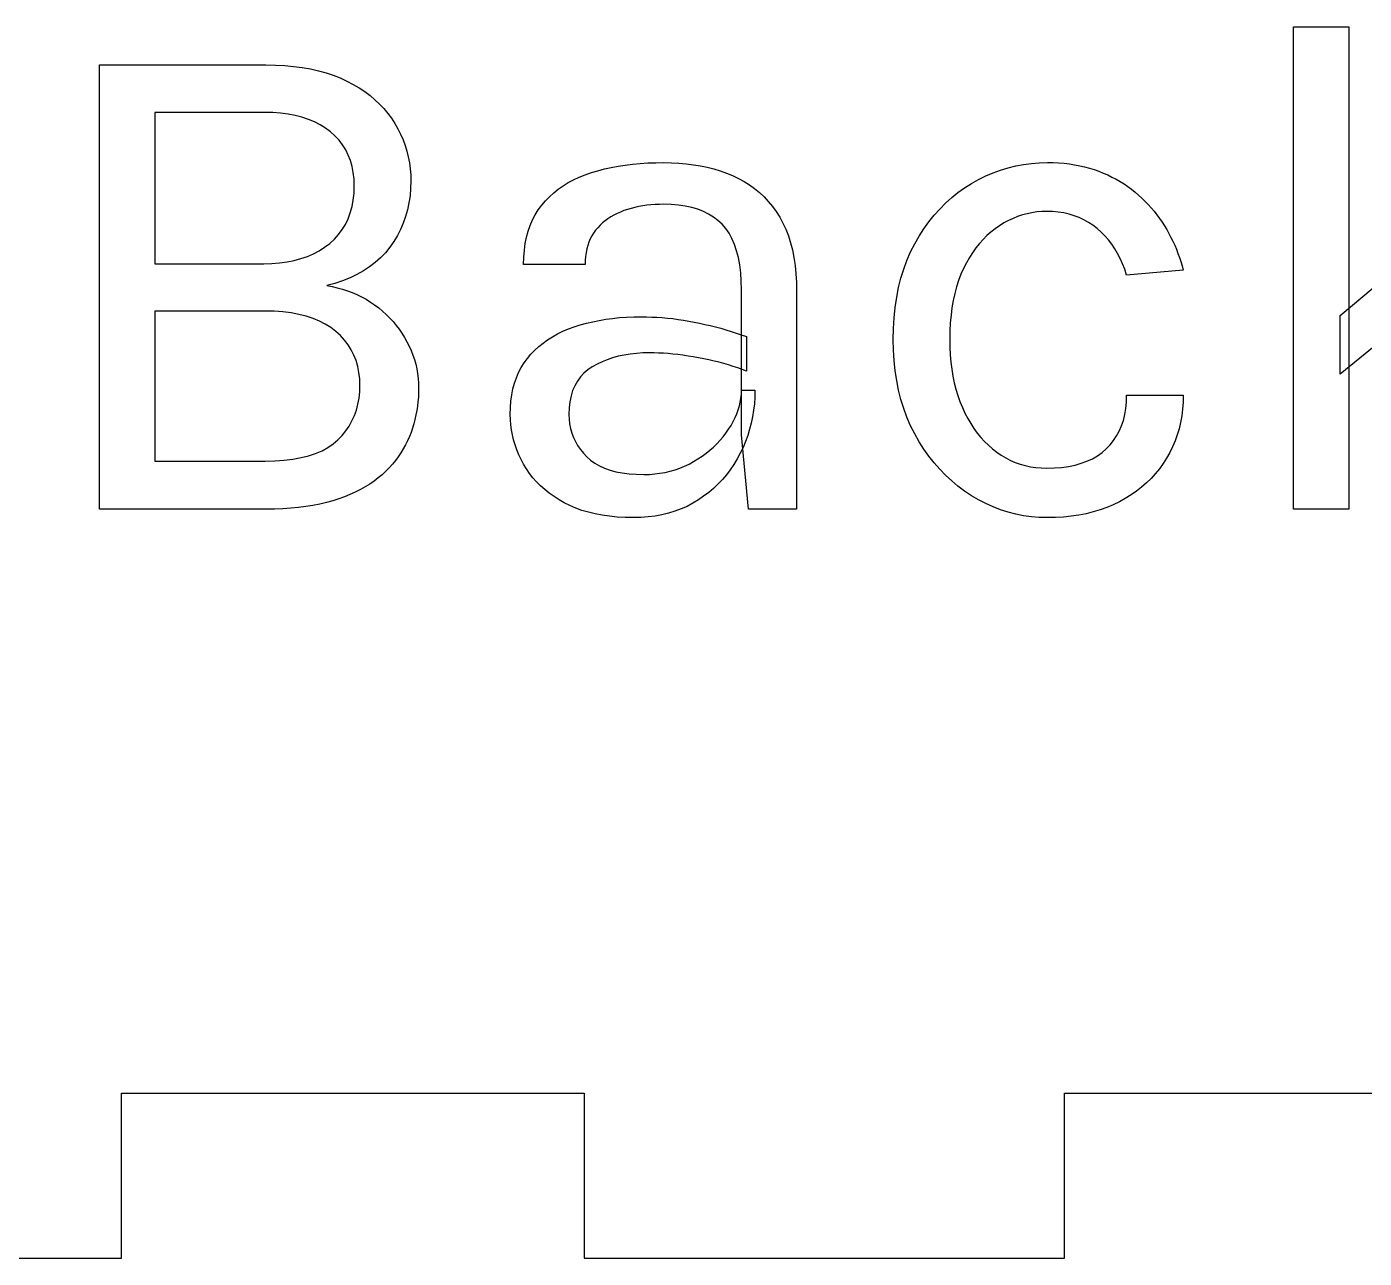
# Model space of a CAD drawing. Header units: millimetres. Extents: x 0 to 281, y 0 to 211.
# Drawn here: x 193.87 to 216.56, y 109.6 to 130.49 of the extents above; entities that cross this region are included whole.
import ezdxf

# ---------------------------------------------------------------- set-up
doc = ezdxf.new("R2010")
doc.units = ezdxf.units.MM
doc.layers.add('CUT', color=1, linetype='Continuous')
doc.layers.add('ENGRAVE', color=5, linetype='Continuous')

msp = doc.modelspace()

# ---------------------------------------------------------------- linework, layer by layer
at = {"layer": 'CUT'}
for p, q in [((195.475, 109.6), (195.475, 112.4)), ((195.475, 112.4), (203.325, 112.4)), ((203.325, 112.4), (203.325, 109.6)), ((211.475, 109.6), (211.475, 112.4)), ((211.475, 112.4), (219.325, 112.4)), ((187.325, 109.6), (195.475, 109.6)), ((203.325, 109.6), (211.475, 109.6))]:
    msp.add_line(p, q, dxfattribs=at)
at = {"layer": 'ENGRAVE'}
for p, q in [((215.359, 122.308), (215.359, 130.492)), ((215.359, 130.492), (216.295, 130.492)), ((216.295, 130.492), (216.295, 122.308)), ((195.103, 122.308), (195.103, 129.844)), ((195.103, 129.844), (197.923, 129.844)), ((197.923, 129.844), (198.086, 129.841)), ((198.086, 129.841), (198.243, 129.833)), ((198.243, 129.833), (198.394, 129.819)), ((198.394, 129.819), (198.54, 129.8)), ((198.54, 129.8), (198.68, 129.776)), ((198.68, 129.776), (198.815, 129.746)), ((198.815, 129.746), (198.944, 129.71)), ((198.944, 129.71), (199.067, 129.669)), ((199.067, 129.669), (199.185, 129.623)), ((199.185, 129.623), (199.297, 129.571)), ((199.297, 129.571), (199.403, 129.515)), ((199.403, 129.515), (199.504, 129.455)), ((199.504, 129.455), (199.6, 129.392)), ((199.6, 129.392), (199.69, 129.325)), ((199.69, 129.325), (199.774, 129.254)), ((199.774, 129.254), (199.853, 129.181)), ((199.853, 129.181), (199.926, 129.104)), ((197.899, 129.04), (196.039, 129.04)), ((196.039, 129.04), (196.039, 126.472)), ((198.039, 129.037), (197.899, 129.04)), ((197.899, 129.04), (197.899, 129.04)), ((197.899, 129.04), (197.899, 129.04)), ((198.172, 129.027), (198.039, 129.037)), ((198.3, 129.01), (198.172, 129.027)), ((198.421, 128.987), (198.3, 129.01)), ((198.536, 128.957), (198.421, 128.987)), ((198.645, 128.921), (198.536, 128.957)), ((198.747, 128.878), (198.645, 128.921)), ((199.926, 129.104), (199.994, 129.023)), ((199.994, 129.023), (200.056, 128.939)), ((200.056, 128.939), (200.113, 128.851)), ((198.844, 128.829), (198.747, 128.878)), ((198.934, 128.773), (198.844, 128.829)), ((199.018, 128.71), (198.934, 128.773)), ((199.095, 128.641), (199.018, 128.71)), ((200.113, 128.851), (200.164, 128.761)), ((200.164, 128.761), (200.21, 128.669)), ((199.164, 128.568), (199.095, 128.641)), ((199.225, 128.489), (199.164, 128.568)), ((199.277, 128.405), (199.225, 128.489)), ((200.21, 128.669), (200.251, 128.576)), ((200.251, 128.576), (200.286, 128.48)), ((200.286, 128.48), (200.316, 128.384)), ((199.322, 128.315), (199.277, 128.405)), ((199.358, 128.221), (199.322, 128.315)), ((199.387, 128.122), (199.358, 128.221)), ((200.316, 128.384), (200.34, 128.285)), ((200.34, 128.285), (200.359, 128.186)), ((199.407, 128.017), (199.387, 128.122)), ((199.419, 127.907), (199.407, 128.017)), ((200.359, 128.186), (200.372, 128.084)), ((200.372, 128.084), (200.38, 127.981)), ((203.341, 127.981), (203.446, 128.017)), ((203.446, 128.017), (203.555, 128.049)), ((203.555, 128.049), (203.667, 128.079)), ((203.667, 128.079), (203.782, 128.104)), ((203.782, 128.104), (203.9, 128.126)), ((203.9, 128.126), (204.021, 128.145)), ((204.021, 128.145), (204.145, 128.161)), ((204.145, 128.161), (204.273, 128.173)), ((204.273, 128.173), (204.403, 128.181)), ((204.403, 128.181), (204.537, 128.186)), ((204.537, 128.186), (204.673, 128.188)), ((204.673, 128.188), (204.673, 128.188)), ((204.673, 128.188), (204.804, 128.186)), ((204.804, 128.186), (204.931, 128.179)), ((204.931, 128.179), (205.055, 128.168)), ((205.055, 128.168), (205.177, 128.152)), ((205.177, 128.152), (205.295, 128.132)), ((205.295, 128.132), (205.411, 128.108)), ((205.411, 128.108), (205.524, 128.079)), ((205.524, 128.079), (205.633, 128.046)), ((205.633, 128.046), (205.739, 128.008)), ((205.739, 128.008), (205.843, 127.966)), ((210.139, 127.961), (210.263, 128.015)), ((210.263, 128.015), (210.388, 128.061)), ((210.388, 128.061), (210.516, 128.099)), ((210.516, 128.099), (210.646, 128.131)), ((210.646, 128.131), (210.777, 128.156)), ((210.777, 128.156), (210.911, 128.174)), ((210.911, 128.174), (211.046, 128.184)), ((211.046, 128.184), (211.183, 128.188)), ((211.183, 128.188), (211.183, 128.188)), ((211.183, 128.188), (211.279, 128.187)), ((211.279, 128.187), (211.373, 128.182)), ((211.373, 128.182), (211.466, 128.175)), ((211.466, 128.175), (211.556, 128.164)), ((211.556, 128.164), (211.644, 128.151)), ((211.644, 128.151), (211.731, 128.135)), ((211.731, 128.135), (211.815, 128.116)), ((211.815, 128.116), (211.897, 128.094)), ((211.897, 128.094), (211.978, 128.069)), ((211.978, 128.069), (212.056, 128.041)), ((212.056, 128.041), (212.132, 128.01)), ((212.132, 128.01), (212.207, 127.978)), ((216.151, 125.596), (219.079, 128.044)), ((220.387, 128.044), (216.151, 124.6)), ((199.423, 127.792), (199.419, 127.907)), ((199.419, 127.669), (199.423, 127.792)), ((199.423, 127.792), (199.423, 127.792)), ((200.383, 127.876), (200.379, 127.748)), ((200.38, 127.981), (200.383, 127.876)), ((200.383, 127.876), (200.383, 127.876)), ((202.885, 127.736), (202.967, 127.793)), ((202.967, 127.793), (203.053, 127.847)), ((203.053, 127.847), (203.145, 127.895)), ((203.145, 127.895), (203.24, 127.94)), ((203.24, 127.94), (203.341, 127.981)), ((205.843, 127.966), (205.943, 127.919)), ((205.943, 127.919), (206.038, 127.867)), ((206.038, 127.867), (206.129, 127.809)), ((206.129, 127.809), (206.215, 127.747)), ((209.779, 127.76), (209.896, 127.834)), ((209.896, 127.834), (210.016, 127.901)), ((210.016, 127.901), (210.139, 127.961)), ((212.207, 127.978), (212.279, 127.943)), ((212.279, 127.943), (212.35, 127.906)), ((212.35, 127.906), (212.418, 127.866)), ((212.418, 127.866), (212.485, 127.825)), ((212.485, 127.825), (212.549, 127.781)), ((212.549, 127.781), (212.612, 127.735)), ((199.385, 127.44), (199.406, 127.551)), ((199.406, 127.551), (199.419, 127.669)), ((200.369, 127.624), (200.351, 127.503)), ((200.379, 127.748), (200.369, 127.624)), ((202.603, 127.465), (202.667, 127.539)), ((202.667, 127.539), (202.735, 127.609)), ((202.735, 127.609), (202.807, 127.675)), ((202.807, 127.675), (202.885, 127.736)), ((206.215, 127.747), (206.298, 127.679)), ((206.298, 127.679), (206.375, 127.606)), ((206.375, 127.606), (206.448, 127.527)), ((209.455, 127.5), (209.559, 127.593)), ((209.559, 127.593), (209.666, 127.68)), ((209.666, 127.68), (209.779, 127.76)), ((212.612, 127.735), (212.672, 127.686)), ((212.672, 127.686), (212.731, 127.636)), ((212.731, 127.636), (212.788, 127.584)), ((212.788, 127.584), (212.842, 127.53)), ((199.319, 127.233), (199.356, 127.334)), ((199.356, 127.334), (199.385, 127.44)), ((200.326, 127.385), (200.294, 127.271)), ((200.351, 127.503), (200.326, 127.385)), ((202.493, 127.303), (202.545, 127.386)), ((202.545, 127.386), (202.603, 127.465)), ((203.882, 127.324), (203.828, 127.297)), ((203.939, 127.349), (203.882, 127.324)), ((203.998, 127.372), (203.939, 127.349)), ((204.059, 127.393), (203.998, 127.372)), ((204.122, 127.411), (204.059, 127.393)), ((204.186, 127.427), (204.122, 127.411)), ((204.251, 127.441), (204.186, 127.427)), ((204.318, 127.453), (204.251, 127.441)), ((204.386, 127.463), (204.318, 127.453)), ((204.456, 127.47), (204.386, 127.463)), ((204.527, 127.476), (204.456, 127.47)), ((204.599, 127.479), (204.527, 127.476)), ((204.673, 127.48), (204.599, 127.479)), ((204.802, 127.477), (204.673, 127.48)), ((204.673, 127.48), (204.673, 127.48)), ((204.924, 127.466), (204.802, 127.477)), ((205.039, 127.449), (204.924, 127.466)), ((205.148, 127.426), (205.039, 127.449)), ((205.251, 127.395), (205.148, 127.426)), ((205.346, 127.358), (205.251, 127.395)), ((205.435, 127.314), (205.346, 127.358)), ((205.518, 127.263), (205.435, 127.314)), ((206.448, 127.527), (206.517, 127.444)), ((206.517, 127.444), (206.581, 127.355)), ((206.581, 127.355), (206.641, 127.261)), ((209.263, 127.295), (209.357, 127.4)), ((209.357, 127.4), (209.455, 127.5)), ((210.838, 127.321), (210.758, 127.299)), ((210.92, 127.338), (210.838, 127.321)), ((211.003, 127.35), (210.92, 127.338)), ((211.086, 127.358), (211.003, 127.35)), ((211.171, 127.36), (211.086, 127.358)), ((211.27, 127.357), (211.171, 127.36)), ((211.171, 127.36), (211.171, 127.36)), ((211.366, 127.348), (211.27, 127.357)), ((211.46, 127.334), (211.366, 127.348)), ((211.55, 127.313), (211.46, 127.334)), ((211.637, 127.287), (211.55, 127.313)), ((212.842, 127.53), (212.895, 127.475)), ((212.895, 127.475), (212.946, 127.419)), ((212.946, 127.419), (212.994, 127.361)), ((212.994, 127.361), (213.041, 127.302)), ((199.219, 127.05), (199.273, 127.139)), ((199.273, 127.139), (199.319, 127.233)), ((200.254, 127.16), (200.208, 127.053)), ((200.294, 127.271), (200.254, 127.16)), ((202.374, 127.023), (202.407, 127.121)), ((202.407, 127.121), (202.447, 127.215)), ((202.447, 127.215), (202.493, 127.303)), ((203.555, 127.083), (203.518, 127.039)), ((203.594, 127.124), (203.555, 127.083)), ((203.636, 127.163), (203.594, 127.124)), ((203.68, 127.2), (203.636, 127.163)), ((203.727, 127.235), (203.68, 127.2)), ((203.776, 127.267), (203.727, 127.235)), ((203.828, 127.297), (203.776, 127.267)), ((205.594, 127.205), (205.518, 127.263)), ((205.663, 127.141), (205.594, 127.205)), ((205.726, 127.069), (205.663, 127.141)), ((206.641, 127.261), (206.696, 127.161)), ((206.696, 127.161), (206.745, 127.056)), ((209.089, 127.064), (209.173, 127.183)), ((209.173, 127.183), (209.263, 127.295)), ((210.37, 127.117), (210.296, 127.066)), ((210.446, 127.163), (210.37, 127.117)), ((210.522, 127.204), (210.446, 127.163)), ((210.6, 127.241), (210.522, 127.204)), ((210.678, 127.273), (210.6, 127.241)), ((210.758, 127.299), (210.678, 127.273)), ((211.721, 127.255), (211.637, 127.287)), ((211.802, 127.217), (211.721, 127.255)), ((211.879, 127.174), (211.802, 127.217)), ((211.954, 127.124), (211.879, 127.174)), ((212.026, 127.069), (211.954, 127.124)), ((213.041, 127.302), (213.086, 127.241)), ((213.086, 127.241), (213.128, 127.179)), ((213.128, 127.179), (213.169, 127.116)), ((213.169, 127.116), (213.208, 127.051)), ((199.006, 126.817), (199.085, 126.889)), ((199.085, 126.889), (199.156, 126.966)), ((199.156, 126.966), (199.219, 127.05)), ((200.155, 126.949), (200.094, 126.848)), ((200.208, 127.053), (200.155, 126.949)), ((202.325, 126.813), (202.346, 126.92)), ((202.346, 126.92), (202.374, 127.023)), ((203.428, 126.892), (203.405, 126.838)), ((203.454, 126.944), (203.428, 126.892)), ((203.484, 126.993), (203.454, 126.944)), ((203.518, 127.039), (203.484, 126.993)), ((205.782, 126.988), (205.726, 127.069)), ((205.831, 126.898), (205.782, 126.988)), ((205.874, 126.8), (205.831, 126.898)), ((206.745, 127.056), (206.788, 126.945)), ((206.788, 126.945), (206.825, 126.828)), ((208.933, 126.808), (209.009, 126.939)), ((209.009, 126.939), (209.089, 127.064)), ((210.093, 126.884), (210.03, 126.814)), ((210.158, 126.95), (210.093, 126.884)), ((210.226, 127.01), (210.158, 126.95)), ((210.296, 127.066), (210.226, 127.01)), ((212.094, 127.009), (212.026, 127.069)), ((212.158, 126.944), (212.094, 127.009)), ((212.219, 126.876), (212.158, 126.944)), ((212.275, 126.803), (212.219, 126.876)), ((213.208, 127.051), (213.245, 126.985)), ((213.245, 126.985), (213.28, 126.919)), ((213.28, 126.919), (213.312, 126.852)), ((198.627, 126.596), (198.73, 126.641)), ((198.73, 126.641), (198.828, 126.693)), ((198.828, 126.693), (198.92, 126.751)), ((198.92, 126.751), (199.006, 126.817)), ((199.951, 126.659), (199.869, 126.572)), ((200.026, 126.751), (199.951, 126.659)), ((200.094, 126.848), (200.026, 126.751)), ((202.3, 126.582), (202.309, 126.7)), ((202.309, 126.7), (202.325, 126.813)), ((203.357, 126.661), (203.348, 126.596)), ((203.369, 126.723), (203.357, 126.661)), ((203.385, 126.782), (203.369, 126.723)), ((203.405, 126.838), (203.385, 126.782)), ((205.911, 126.693), (205.874, 126.8)), ((205.94, 126.578), (205.911, 126.693)), ((206.825, 126.828), (206.857, 126.705)), ((206.857, 126.705), (206.883, 126.577)), ((208.801, 126.528), (208.863, 126.671)), ((208.863, 126.671), (208.933, 126.808)), ((209.914, 126.659), (209.86, 126.575)), ((209.971, 126.739), (209.914, 126.659)), ((210.03, 126.814), (209.971, 126.739)), ((212.327, 126.726), (212.275, 126.803)), ((212.375, 126.645), (212.327, 126.726)), ((212.419, 126.56), (212.375, 126.645)), ((213.312, 126.852), (213.343, 126.784)), ((213.343, 126.784), (213.372, 126.716)), ((213.372, 126.716), (213.399, 126.647)), ((213.399, 126.647), (213.424, 126.577)), ((196.039, 126.472), (197.887, 126.472)), ((197.887, 126.472), (198.025, 126.475)), ((198.025, 126.475), (198.156, 126.486)), ((198.156, 126.486), (198.283, 126.503)), ((198.283, 126.503), (198.403, 126.527)), ((198.403, 126.527), (198.518, 126.558)), ((198.518, 126.558), (198.627, 126.596)), ((199.683, 126.418), (199.58, 126.35)), ((199.78, 126.492), (199.683, 126.418)), ((199.869, 126.572), (199.78, 126.492)), ((202.297, 126.46), (202.3, 126.582)), ((203.341, 126.46), (202.297, 126.46)), ((203.343, 126.53), (203.341, 126.46)), ((203.341, 126.46), (203.341, 126.46)), ((203.348, 126.596), (203.343, 126.53)), ((205.963, 126.453), (205.94, 126.578)), ((205.98, 126.32), (205.963, 126.453)), ((206.883, 126.577), (206.903, 126.442)), ((206.903, 126.442), (206.917, 126.302)), ((208.746, 126.38), (208.801, 126.528)), ((209.809, 126.485), (209.761, 126.391)), ((209.86, 126.575), (209.809, 126.485)), ((212.459, 126.471), (212.419, 126.56)), ((212.495, 126.378), (212.459, 126.471)), ((213.424, 126.577), (213.447, 126.507)), ((213.447, 126.507), (213.468, 126.436)), ((213.468, 126.436), (213.487, 126.364)), ((199.226, 126.182), (199.094, 126.138)), ((199.351, 126.232), (199.226, 126.182)), ((199.469, 126.288), (199.351, 126.232)), ((199.58, 126.35), (199.469, 126.288)), ((205.99, 126.178), (205.98, 126.32)), ((205.993, 126.028), (205.99, 126.178)), ((206.917, 126.302), (206.926, 126.156)), ((208.658, 126.067), (208.699, 126.226)), ((208.699, 126.226), (208.746, 126.38)), ((209.677, 126.188), (209.642, 126.08)), ((209.717, 126.292), (209.677, 126.188)), ((209.761, 126.391), (209.717, 126.292)), ((212.527, 126.28), (212.495, 126.378)), ((213.487, 126.364), (212.527, 126.28)), ((213.487, 126.364), (213.487, 126.364)), ((199.094, 126.138), (198.955, 126.1)), ((198.955, 126.1), (198.955, 126.1)), ((198.955, 126.1), (199.046, 126.084)), ((199.046, 126.084), (199.135, 126.064)), ((199.135, 126.064), (199.222, 126.04)), ((199.222, 126.04), (199.307, 126.013)), ((199.307, 126.013), (199.389, 125.982)), ((199.389, 125.982), (199.469, 125.948)), ((199.469, 125.948), (199.547, 125.91)), ((205.993, 123.568), (205.993, 126.028)), ((206.926, 126.156), (206.929, 126.004)), ((206.929, 126.004), (206.929, 126.004)), ((206.929, 126.004), (206.929, 122.308)), ((208.626, 125.902), (208.658, 126.067)), ((209.611, 125.967), (209.585, 125.849)), ((209.642, 126.08), (209.611, 125.967)), ((199.547, 125.91), (199.623, 125.868)), ((199.623, 125.868), (199.697, 125.822)), ((199.697, 125.822), (199.768, 125.773)), ((199.768, 125.773), (199.837, 125.721)), ((199.837, 125.721), (199.902, 125.666)), ((208.582, 125.556), (208.6, 125.732)), ((208.6, 125.732), (208.626, 125.902)), ((209.564, 125.726), (209.548, 125.599)), ((209.585, 125.849), (209.564, 125.726)), ((196.039, 125.668), (196.039, 123.124)), ((197.911, 125.668), (196.039, 125.668)), ((196.039, 125.668), (196.039, 125.668)), ((198.066, 125.665), (197.911, 125.668)), ((197.911, 125.668), (197.911, 125.668)), ((198.212, 125.654), (198.066, 125.665)), ((198.352, 125.637), (198.212, 125.654)), ((198.483, 125.613), (198.352, 125.637)), ((198.607, 125.582), (198.483, 125.613)), ((198.723, 125.544), (198.607, 125.582)), ((198.832, 125.499), (198.723, 125.544)), ((198.932, 125.447), (198.832, 125.499)), ((199.902, 125.666), (199.965, 125.61)), ((199.965, 125.61), (200.024, 125.551)), ((200.024, 125.551), (200.081, 125.489)), ((203.469, 125.488), (203.578, 125.51)), ((203.578, 125.51), (203.691, 125.529)), ((203.691, 125.529), (203.805, 125.545)), ((203.805, 125.545), (203.922, 125.557)), ((203.922, 125.557), (204.042, 125.565)), ((204.042, 125.565), (204.164, 125.57)), ((204.164, 125.57), (204.289, 125.572)), ((204.289, 125.572), (204.289, 125.572)), ((204.289, 125.572), (204.379, 125.571)), ((204.379, 125.571), (204.469, 125.568)), ((204.469, 125.568), (204.559, 125.564)), ((204.559, 125.564), (204.649, 125.558)), ((204.649, 125.558), (204.74, 125.549)), ((204.74, 125.549), (204.83, 125.54)), ((204.83, 125.54), (204.92, 125.528)), ((204.92, 125.528), (205.011, 125.514)), ((205.011, 125.514), (205.101, 125.499)), ((205.101, 125.499), (205.192, 125.482)), ((208.571, 125.375), (208.582, 125.556)), ((209.548, 125.599), (209.536, 125.467)), ((216.151, 124.6), (216.151, 125.596)), ((199.026, 125.389), (198.932, 125.447)), ((199.111, 125.323), (199.026, 125.389)), ((199.189, 125.252), (199.111, 125.323)), ((200.081, 125.489), (200.134, 125.426)), ((200.134, 125.426), (200.184, 125.36)), ((200.184, 125.36), (200.232, 125.292)), ((200.232, 125.292), (200.276, 125.222)), ((202.786, 125.233), (202.872, 125.281)), ((202.872, 125.281), (202.962, 125.325)), ((202.962, 125.325), (203.056, 125.365)), ((203.056, 125.365), (203.155, 125.401)), ((203.155, 125.401), (203.257, 125.433)), ((203.257, 125.433), (203.362, 125.463)), ((203.362, 125.463), (203.469, 125.488)), ((205.192, 125.482), (205.282, 125.463)), ((205.282, 125.463), (205.372, 125.443)), ((205.372, 125.443), (205.462, 125.422)), ((205.462, 125.422), (205.551, 125.399)), ((205.551, 125.399), (205.64, 125.376)), ((205.64, 125.376), (205.728, 125.35)), ((205.728, 125.35), (205.816, 125.324)), ((205.816, 125.324), (205.903, 125.296)), ((205.903, 125.296), (205.99, 125.267)), ((205.99, 125.267), (206.077, 125.236)), ((208.567, 125.188), (208.571, 125.375)), ((209.529, 125.33), (209.527, 125.188)), ((209.536, 125.467), (209.529, 125.33)), ((199.258, 125.176), (199.189, 125.252)), ((199.319, 125.096), (199.258, 125.176)), ((199.372, 125.011), (199.319, 125.096)), ((200.276, 125.222), (200.317, 125.149)), ((200.317, 125.149), (200.355, 125.075)), ((200.355, 125.075), (200.388, 124.999)), ((202.485, 125.003), (202.554, 125.066)), ((202.554, 125.066), (202.627, 125.126)), ((202.627, 125.126), (202.704, 125.181)), ((202.704, 125.181), (202.786, 125.233)), ((206.077, 125.236), (206.077, 125.236)), ((206.077, 125.236), (206.077, 124.648)), ((208.571, 125.006), (208.567, 125.188)), ((208.567, 125.188), (208.567, 125.188)), ((209.527, 125.188), (209.527, 125.188)), ((209.527, 125.188), (209.529, 125.057)), ((209.529, 125.057), (209.536, 124.929)), ((199.417, 124.922), (199.372, 125.011)), ((199.454, 124.828), (199.417, 124.922)), ((199.482, 124.73), (199.454, 124.828)), ((200.388, 124.999), (200.418, 124.923)), ((200.418, 124.923), (200.444, 124.846)), ((200.444, 124.846), (200.465, 124.767)), ((202.305, 124.789), (202.36, 124.864)), ((202.36, 124.864), (202.42, 124.935)), ((202.42, 124.935), (202.485, 125.003)), ((203.715, 124.844), (203.627, 124.808)), ((203.807, 124.875), (203.715, 124.844)), ((203.902, 124.901), (203.807, 124.875)), ((204.001, 124.922), (203.902, 124.901)), ((204.104, 124.939), (204.001, 124.922)), ((204.21, 124.951), (204.104, 124.939)), ((204.32, 124.958), (204.21, 124.951)), ((204.433, 124.96), (204.32, 124.958)), ((204.509, 124.959), (204.433, 124.96)), ((204.433, 124.96), (204.433, 124.96)), ((204.587, 124.957), (204.509, 124.959)), ((204.667, 124.952), (204.587, 124.957)), ((204.747, 124.947), (204.667, 124.952)), ((204.83, 124.939), (204.747, 124.947)), ((204.914, 124.93), (204.83, 124.939)), ((204.999, 124.919), (204.914, 124.93)), ((205.086, 124.906), (204.999, 124.919)), ((205.174, 124.892), (205.086, 124.906)), ((205.264, 124.876), (205.174, 124.892)), ((205.354, 124.859), (205.264, 124.876)), ((205.441, 124.84), (205.354, 124.859)), ((205.527, 124.82), (205.441, 124.84)), ((205.612, 124.799), (205.527, 124.82)), ((208.582, 124.828), (208.571, 125.006)), ((208.6, 124.656), (208.582, 124.828)), ((209.536, 124.929), (209.546, 124.804)), ((199.503, 124.627), (199.482, 124.73)), ((199.515, 124.52), (199.503, 124.627)), ((200.465, 124.767), (200.483, 124.688)), ((200.483, 124.688), (200.497, 124.607)), ((200.497, 124.607), (200.507, 124.526)), ((202.174, 124.537), (202.212, 124.625)), ((202.212, 124.625), (202.255, 124.709)), ((202.255, 124.709), (202.305, 124.789)), ((203.318, 124.615), (203.259, 124.551)), ((203.386, 124.672), (203.318, 124.615)), ((203.461, 124.723), (203.386, 124.672)), ((203.542, 124.768), (203.461, 124.723)), ((203.627, 124.808), (203.542, 124.768)), ((205.694, 124.777), (205.612, 124.799)), ((205.774, 124.754), (205.694, 124.777)), ((205.853, 124.729), (205.774, 124.754)), ((205.929, 124.703), (205.853, 124.729)), ((206.004, 124.676), (205.929, 124.703)), ((206.077, 124.648), (206.004, 124.676)), ((208.626, 124.488), (208.6, 124.656)), ((209.546, 124.804), (209.561, 124.684)), ((209.561, 124.684), (209.58, 124.566)), ((216.151, 124.6), (216.151, 124.6)), ((199.519, 124.408), (199.515, 124.52)), ((199.515, 124.297), (199.519, 124.408)), ((199.519, 124.408), (199.519, 124.408)), ((200.507, 124.526), (200.513, 124.443)), ((200.513, 124.443), (200.515, 124.36)), ((200.515, 124.36), (200.514, 124.283)), ((200.515, 124.36), (200.515, 124.36)), ((202.116, 124.347), (202.142, 124.444)), ((202.142, 124.444), (202.174, 124.537)), ((203.164, 124.403), (203.128, 124.319)), ((203.208, 124.48), (203.164, 124.403)), ((203.259, 124.551), (203.208, 124.48)), ((208.658, 124.325), (208.626, 124.488)), ((209.58, 124.566), (209.604, 124.453)), ((209.604, 124.453), (209.631, 124.342)), ((199.485, 124.088), (199.504, 124.191)), ((199.504, 124.191), (199.515, 124.297)), ((200.51, 124.207), (200.503, 124.131)), ((200.514, 124.283), (200.51, 124.207)), ((202.072, 124.03), (202.081, 124.14)), ((202.081, 124.14), (202.095, 124.246)), ((202.095, 124.246), (202.116, 124.347)), ((203.101, 124.228), (203.081, 124.131)), ((203.128, 124.319), (203.101, 124.228)), ((205.973, 124.126), (205.984, 124.192)), ((205.984, 124.192), (205.991, 124.258)), ((205.991, 124.258), (205.993, 124.324)), ((205.993, 124.324), (205.993, 124.324)), ((205.993, 124.324), (206.221, 124.324)), ((206.219, 124.21), (206.211, 124.097)), ((206.221, 124.324), (206.219, 124.21)), ((208.699, 124.168), (208.658, 124.325)), ((208.746, 124.015), (208.699, 124.168)), ((209.631, 124.342), (209.663, 124.236)), ((209.663, 124.236), (209.7, 124.133)), ((209.7, 124.133), (209.74, 124.033)), ((212.524, 124.126), (212.527, 124.24)), ((212.527, 124.24), (212.527, 124.24)), ((212.527, 124.24), (213.487, 124.24)), ((213.487, 124.24), (213.484, 124.121)), ((199.425, 123.895), (199.459, 123.989)), ((199.459, 123.989), (199.485, 124.088)), ((200.469, 123.906), (200.452, 123.831)), ((200.483, 123.98), (200.469, 123.906)), ((200.494, 124.056), (200.483, 123.98)), ((200.503, 124.131), (200.494, 124.056)), ((202.069, 123.916), (202.072, 124.03)), ((202.071, 123.828), (202.069, 123.916)), ((202.069, 123.916), (202.069, 123.916)), ((203.069, 124.027), (203.065, 123.916)), ((203.065, 123.916), (203.065, 123.916)), ((203.065, 123.916), (203.068, 123.833)), ((203.081, 124.131), (203.069, 124.027)), ((205.886, 123.862), (205.914, 123.928)), ((205.914, 123.928), (205.938, 123.994)), ((205.938, 123.994), (205.958, 124.06)), ((205.958, 124.06), (205.973, 124.126)), ((206.199, 123.986), (206.181, 123.877)), ((206.211, 124.097), (206.199, 123.986)), ((208.801, 123.867), (208.746, 124.015)), ((209.74, 124.033), (209.784, 123.937)), ((209.784, 123.937), (209.832, 123.846)), ((212.472, 123.815), (212.496, 123.914)), ((212.496, 123.914), (212.513, 124.017)), ((212.513, 124.017), (212.524, 124.126)), ((213.476, 124.005), (213.462, 123.892)), ((213.484, 124.121), (213.476, 124.005)), ((199.279, 123.636), (199.335, 123.718)), ((199.335, 123.718), (199.384, 123.805)), ((199.384, 123.805), (199.425, 123.895)), ((200.411, 123.683), (200.386, 123.61)), ((200.432, 123.757), (200.411, 123.683)), ((200.452, 123.831), (200.432, 123.757)), ((202.078, 123.74), (202.071, 123.828)), ((202.09, 123.653), (202.078, 123.74)), ((203.068, 123.833), (203.077, 123.753)), ((203.077, 123.753), (203.092, 123.675)), ((205.774, 123.664), (205.816, 123.73)), ((205.816, 123.73), (205.853, 123.796)), ((205.853, 123.796), (205.886, 123.862)), ((206.159, 123.769), (206.131, 123.663)), ((206.181, 123.877), (206.159, 123.769)), ((208.863, 123.724), (208.801, 123.867)), ((208.933, 123.586), (208.863, 123.724)), ((209.832, 123.846), (209.882, 123.759)), ((209.882, 123.759), (209.936, 123.677)), ((212.403, 123.633), (212.441, 123.722)), ((212.441, 123.722), (212.472, 123.815)), ((213.442, 123.781), (213.417, 123.673)), ((213.462, 123.892), (213.442, 123.781)), ((199.064, 123.416), (199.144, 123.484)), ((199.144, 123.484), (199.215, 123.558)), ((199.215, 123.558), (199.279, 123.636)), ((200.328, 123.466), (200.293, 123.397)), ((200.358, 123.538), (200.328, 123.466)), ((200.386, 123.61), (200.358, 123.538)), ((202.105, 123.568), (202.09, 123.653)), ((202.126, 123.482), (202.105, 123.568)), ((202.151, 123.398), (202.126, 123.482)), ((203.092, 123.675), (203.113, 123.599)), ((203.113, 123.599), (203.141, 123.526)), ((203.141, 123.526), (203.174, 123.455)), ((203.174, 123.455), (203.213, 123.387)), ((205.574, 123.418), (205.629, 123.476)), ((205.629, 123.476), (205.68, 123.536)), ((205.68, 123.536), (205.729, 123.599)), ((205.729, 123.599), (205.774, 123.664)), ((206.113, 122.308), (205.993, 123.568)), ((206.062, 123.456), (206.019, 123.355)), ((206.099, 123.559), (206.062, 123.456)), ((206.131, 123.663), (206.099, 123.559)), ((209.009, 123.453), (208.933, 123.586)), ((209.089, 123.327), (209.009, 123.453)), ((209.936, 123.677), (209.993, 123.599)), ((209.993, 123.599), (210.053, 123.525)), ((210.053, 123.525), (210.116, 123.456)), ((210.116, 123.456), (210.183, 123.391)), ((212.248, 123.399), (212.306, 123.472)), ((212.306, 123.472), (212.358, 123.55)), ((212.358, 123.55), (212.403, 123.633)), ((213.349, 123.465), (213.307, 123.364)), ((213.385, 123.568), (213.349, 123.465)), ((213.417, 123.673), (213.385, 123.568)), ((198.648, 123.214), (198.767, 123.254)), ((198.767, 123.254), (198.876, 123.3)), ((198.876, 123.3), (198.975, 123.354)), ((198.975, 123.354), (199.064, 123.416)), ((200.214, 123.262), (200.17, 123.197)), ((200.255, 123.329), (200.214, 123.262)), ((200.293, 123.397), (200.255, 123.329)), ((202.181, 123.315), (202.151, 123.398)), ((202.215, 123.232), (202.181, 123.315)), ((202.254, 123.151), (202.215, 123.232)), ((203.213, 123.387), (203.259, 123.321)), ((203.259, 123.321), (203.31, 123.257)), ((203.31, 123.257), (203.368, 123.196)), ((205.324, 123.207), (205.391, 123.256)), ((205.391, 123.256), (205.455, 123.308)), ((205.455, 123.308), (205.516, 123.362)), ((205.516, 123.362), (205.574, 123.418)), ((205.972, 123.256), (205.92, 123.16)), ((206.019, 123.355), (205.972, 123.256)), ((209.173, 123.207), (209.089, 123.327)), ((210.183, 123.391), (210.252, 123.33)), ((210.252, 123.33), (210.325, 123.274)), ((210.325, 123.274), (210.4, 123.223)), ((212.031, 123.213), (212.11, 123.269)), ((212.11, 123.269), (212.182, 123.331)), ((212.182, 123.331), (212.248, 123.399)), ((213.259, 123.267), (213.205, 123.172)), ((213.307, 123.364), (213.259, 123.267)), ((196.039, 123.124), (197.911, 123.124)), ((197.911, 123.124), (198.078, 123.128)), ((198.078, 123.128), (198.235, 123.138)), ((198.235, 123.138), (198.382, 123.156)), ((198.382, 123.156), (198.52, 123.182)), ((198.52, 123.182), (198.648, 123.214)), ((200.015, 123.01), (199.957, 122.95)), ((200.07, 123.07), (200.015, 123.01)), ((200.122, 123.133), (200.07, 123.07)), ((200.17, 123.197), (200.122, 123.133)), ((202.297, 123.07), (202.254, 123.151)), ((202.345, 122.991), (202.297, 123.07)), ((203.368, 123.196), (203.432, 123.139)), ((203.432, 123.139), (203.504, 123.088)), ((203.504, 123.088), (203.582, 123.043)), ((203.582, 123.043), (203.668, 123.004)), ((203.668, 123.004), (203.762, 122.971)), ((204.865, 122.975), (204.947, 123.003)), ((204.947, 123.003), (205.026, 123.036)), ((205.026, 123.036), (205.104, 123.073)), ((205.104, 123.073), (205.18, 123.115)), ((205.18, 123.115), (205.253, 123.16)), ((205.253, 123.16), (205.324, 123.207)), ((205.864, 123.067), (205.803, 122.978)), ((205.92, 123.16), (205.864, 123.067)), ((209.263, 123.093), (209.173, 123.207)), ((209.357, 122.985), (209.263, 123.093)), ((210.4, 123.223), (210.478, 123.177)), ((210.478, 123.177), (210.557, 123.136)), ((210.557, 123.136), (210.639, 123.101)), ((210.639, 123.101), (210.722, 123.071)), ((210.722, 123.071), (210.808, 123.047)), ((210.808, 123.047), (210.896, 123.028)), ((210.896, 123.028), (210.985, 123.015)), ((210.985, 123.015), (211.077, 123.007)), ((211.077, 123.007), (211.171, 123.004)), ((211.171, 123.004), (211.301, 123.007)), ((211.171, 123.004), (211.171, 123.004)), ((211.301, 123.007), (211.425, 123.017)), ((211.425, 123.017), (211.542, 123.033)), ((211.542, 123.033), (211.652, 123.056)), ((211.652, 123.056), (211.757, 123.086)), ((211.757, 123.086), (211.855, 123.122)), ((211.855, 123.122), (211.946, 123.164)), ((211.946, 123.164), (212.031, 123.213)), ((213.146, 123.08), (213.083, 122.993)), ((213.205, 123.172), (213.146, 123.08)), ((199.759, 122.784), (199.685, 122.734)), ((199.829, 122.837), (199.759, 122.784)), ((199.895, 122.892), (199.829, 122.837)), ((199.957, 122.95), (199.895, 122.892)), ((202.398, 122.915), (202.345, 122.991)), ((202.455, 122.842), (202.398, 122.915)), ((202.517, 122.772), (202.455, 122.842)), ((202.584, 122.705), (202.517, 122.772)), ((203.762, 122.971), (203.862, 122.944)), ((203.862, 122.944), (203.97, 122.923)), ((203.97, 122.923), (204.085, 122.908)), ((204.085, 122.908), (204.207, 122.899)), ((204.207, 122.899), (204.337, 122.896)), ((204.337, 122.896), (204.43, 122.898)), ((204.337, 122.896), (204.337, 122.896)), ((204.43, 122.898), (204.52, 122.905)), ((204.52, 122.905), (204.609, 122.916)), ((204.609, 122.916), (204.697, 122.931)), ((204.697, 122.931), (204.782, 122.951)), ((204.782, 122.951), (204.865, 122.975)), ((205.67, 122.812), (205.597, 122.735)), ((205.739, 122.893), (205.67, 122.812)), ((205.803, 122.978), (205.739, 122.893)), ((209.455, 122.883), (209.357, 122.985)), ((209.559, 122.787), (209.455, 122.883)), ((209.666, 122.697), (209.559, 122.787)), ((212.941, 122.829), (212.864, 122.753)), ((213.014, 122.909), (212.941, 122.829)), ((213.083, 122.993), (213.014, 122.909)), ((199.35, 122.556), (199.257, 122.518)), ((199.44, 122.597), (199.35, 122.556)), ((199.526, 122.64), (199.44, 122.597)), ((199.608, 122.686), (199.526, 122.64)), ((199.685, 122.734), (199.608, 122.686)), ((202.655, 122.642), (202.584, 122.705)), ((202.731, 122.581), (202.655, 122.642)), ((202.812, 122.523), (202.731, 122.581)), ((205.437, 122.592), (205.351, 122.526)), ((205.519, 122.661), (205.437, 122.592)), ((205.597, 122.735), (205.519, 122.661)), ((209.779, 122.613), (209.666, 122.697)), ((209.896, 122.536), (209.779, 122.613)), ((212.602, 122.55), (212.505, 122.49)), ((212.694, 122.614), (212.602, 122.55)), ((212.781, 122.682), (212.694, 122.614)), ((212.864, 122.753), (212.781, 122.682)), ((198.344, 122.324), (198.209, 122.315)), ((198.475, 122.336), (198.344, 122.324)), ((198.601, 122.351), (198.475, 122.336)), ((198.722, 122.371), (198.601, 122.351)), ((198.839, 122.393), (198.722, 122.371)), ((198.95, 122.419), (198.839, 122.393)), ((199.057, 122.449), (198.95, 122.419)), ((199.159, 122.482), (199.057, 122.449)), ((199.257, 122.518), (199.159, 122.482)), ((202.897, 122.468), (202.812, 122.523)), ((202.987, 122.416), (202.897, 122.468)), ((203.082, 122.368), (202.987, 122.416)), ((203.182, 122.325), (203.082, 122.368)), ((203.286, 122.287), (203.182, 122.325)), ((205.069, 122.356), (204.968, 122.311)), ((205.167, 122.407), (205.069, 122.356)), ((205.261, 122.464), (205.167, 122.407)), ((205.351, 122.526), (205.261, 122.464)), ((210.016, 122.465), (209.896, 122.536)), ((210.139, 122.402), (210.016, 122.465)), ((210.263, 122.346), (210.139, 122.402)), ((210.388, 122.298), (210.263, 122.346)), ((212.189, 122.337), (212.076, 122.296)), ((212.298, 122.383), (212.189, 122.337)), ((212.404, 122.434), (212.298, 122.383)), ((212.505, 122.49), (212.404, 122.434)), ((197.923, 122.308), (195.103, 122.308)), ((198.068, 122.31), (197.923, 122.308)), ((197.923, 122.308), (197.923, 122.308)), ((197.923, 122.308), (197.923, 122.308)), ((198.209, 122.315), (198.068, 122.31)), ((203.396, 122.255), (203.286, 122.287)), ((203.511, 122.227), (203.396, 122.255)), ((203.63, 122.204), (203.511, 122.227)), ((203.754, 122.187), (203.63, 122.204)), ((203.884, 122.174), (203.754, 122.187)), ((204.018, 122.167), (203.884, 122.174)), ((204.157, 122.164), (204.018, 122.167)), ((204.284, 122.167), (204.157, 122.164)), ((204.157, 122.164), (204.157, 122.164)), ((204.157, 122.164), (204.157, 122.164)), ((204.407, 122.176), (204.284, 122.167)), ((204.526, 122.191), (204.407, 122.176)), ((204.642, 122.212), (204.526, 122.191)), ((204.754, 122.239), (204.642, 122.212)), ((204.863, 122.272), (204.754, 122.239)), ((204.968, 122.311), (204.863, 122.272)), ((206.929, 122.308), (206.113, 122.308)), ((206.929, 122.308), (206.929, 122.308)), ((210.516, 122.257), (210.388, 122.298)), ((210.646, 122.224), (210.516, 122.257)), ((210.777, 122.197), (210.646, 122.224)), ((210.911, 122.179), (210.777, 122.197)), ((211.046, 122.168), (210.911, 122.179)), ((211.183, 122.164), (211.046, 122.168)), ((211.322, 122.167), (211.183, 122.164)), ((211.183, 122.164), (211.183, 122.164)), ((211.183, 122.164), (211.183, 122.164)), ((211.456, 122.175), (211.322, 122.167)), ((211.588, 122.188), (211.456, 122.175)), ((211.715, 122.207), (211.588, 122.188)), ((211.839, 122.231), (211.715, 122.207)), ((211.96, 122.261), (211.839, 122.231)), ((212.076, 122.296), (211.96, 122.261)), ((216.295, 122.308), (215.359, 122.308)), ((216.295, 122.308), (216.295, 122.308))]:
    msp.add_line(p, q, dxfattribs=at)

doc.saveas('drawing.dxf')
